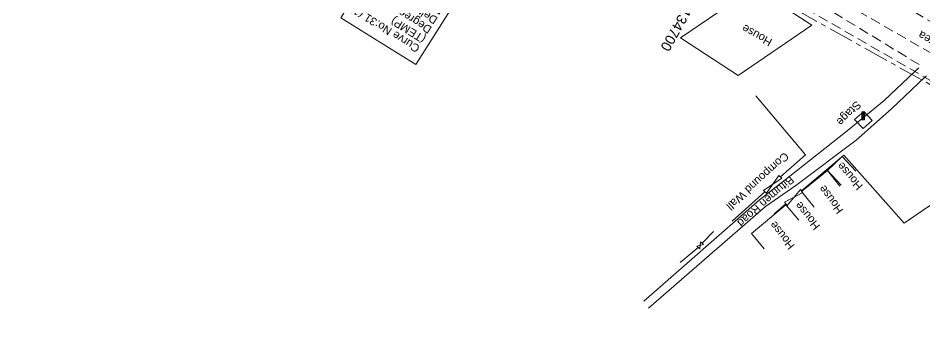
# Model space of a CAD drawing. Header units: metres. Extents: x 560405 to 1249476, y 3385111 to 6787087.
# Drawn here: x 624607.2 to 624833.8, y 3393283.7 to 3393365.7 of the extents above; entities that cross this region are included whole.
import ezdxf

# ---------------------------------------------------------------- set-up
doc = ezdxf.new("R2010")
doc.units = ezdxf.units.M
doc.header["$MEASUREMENT"] = 0
doc.linetypes.add('CENTER', pattern=[2, 1.25, -0.25, 0.25, -0.25])
doc.linetypes.add('DASHED', pattern=[0.75, 0.5, -0.25])
for name, color, linetype, lineweight in [('CANAL TOP', 5, 'Continuous', 0), ('Compound Wall', 7, 'Continuous', 13), ('Existing Railway Boundary', 7, 'CENTER', 0), ('Gate', 7, 'Continuous', 13), ('Proposed Chainage', 10, 'Continuous', 0), ('Residential Building Pucca', 7, 'Continuous', 13), ('Stage', 7, 'Continuous', 13), ('Subroad Edge', 34, 'Continuous', 0), ('Text', 7, 'Continuous', 0), ('Water Valve', 7, 'Continuous', 0)]:
    doc.layers.add(name, color=color, linetype=linetype, lineweight=lineweight)
doc.layers.add('OP-3 CH UP', color=7, linetype='Continuous')
doc.layers.add('PROPOSED ROADS', color=10, linetype='DASHED')
doc.styles.add('ARIAL', font='arial.ttf')
doc.styles.get("Standard").update_dxf_attribs({"font": 'arial.ttf'})
doc.styles.add('Style-Arial', font='arial.ttf')

# ---------------------------------------------------------------- blocks, each defined once
blk = doc.blocks.new('GT')
at = {"layer": 'Gate'}
for p, q in [((-0.5, -0.5), (-0.5, 0.5)), ((-0.5, 0.5), (0.5, -0.5)), ((0.5, 0.5), (0.5, -0.5))]:
    blk.add_line(p, q, dxfattribs=at)
at = {"layer": 'Gate', "flags": 128}
blk.add_lwpolyline([(0.5, 0.5), (-0.5, -0.5)], dxfattribs=at)
blk = doc.blocks.new('AV')
at = {"layer": 'Water Valve'}
h = blk.add_hatch(dxfattribs=at)
h.set_pattern_fill('DASH', color=0, style=0, pattern_type=2)
h.set_pattern_definition([(0, (-371980.87657, -1702757.81662), (0.15875, 0.15875), [0.15875, -0.15875])])
h.paths.add_polyline_path([(-0.31, 0), (0.31, 0), (0.31, 1.49), (0.08, 1.49), (0.08, 1.66, -0.414214), (0.15, 1.73), (0.23, 1.73, 0.375232), (0.3, 1.81), (0.3, 1.91, 0.414214), (0.23, 1.99), (-0.23, 1.99, 0.390059), (-0.3, 1.91), (-0.3, 1.81, 0.412374), (-0.23, 1.73), (-0.15, 1.73, -0.414214), (-0.08, 1.66), (-0.08, 1.49), (-0.31, 1.49)])
at = {"layer": 'Water Valve', "flags": 128}
for points in [[(0.08, 1.66), (0.08, 1.49), (0.31, 1.49), (0.31, 0), (-0.31, 0), (-0.31, 1.49), (-0.08, 1.49), (-0.08, 1.66)], [(-0.3, 1.81), (-0.3, 1.91)], [(-0.23, 1.99), (-0.23, 1.99), (0.23, 1.99)], [(-0.15, 1.73), (-0.23, 1.73), (-0.23, 1.73)], [(0.23, 1.73), (0.15, 1.73)], [(0.3, 1.91), (0.3, 1.81)]]:
    blk.add_lwpolyline(points, dxfattribs=at)
at = {"layer": 'Water Valve'}
for centre, radius, start, end in [((-0.22, 1.91), 0.0787, 92.3826, 177.6174), ((-0.23, 1.81), 0.0751, 179.82, 270.18), ((-0.15, 1.66), 0.0753, 0, 90), ((0.15, 1.66), 0.0753, 90, 180), ((0.23, 1.91), 0.0753, 0, 90), ((0.22, 1.81), 0.081, 273.8646, 356.1354)]:
    blk.add_arc(centre, radius, start, end, dxfattribs=at)

msp = doc.modelspace()

# ---------------------------------------------------------------- linework, layer by layer
at = {"layer": 'CANAL TOP', "lineweight": 13}
msp.add_lwpolyline([(624706.5908, 3393354.0363), (624687.8303, 3393365.7741), (624700.2276, 3393385.4541), (624718.9881, 3393373.7162)], close=True, dxfattribs=at)
at = {"layer": 'Compound Wall', "lineweight": 20, "flags": 128}
for points in [[(624797.7041, 3393325.9538), (624803.935, 3393331.4459), (624791.5672, 3393346.2341)], [(624802.9948, 3393322.4514), (624813.5261, 3393331.3679), (624828.613, 3393314.3923), (624847.6551, 3393327.4032)], [(624785.6176, 3393314.8787), (624793.8408, 3393322.2135)], [(624796.144, 3393316.6903), (624799.0451, 3393319.2027), (624799.056, 3393319.2117)], [(624778.1126, 3393309.3758), (624781.0007, 3393312.2847)], [(624772.6391, 3393304.5221), (624777.1563, 3393308.2987)]]:
    msp.add_lwpolyline(points, dxfattribs=at)
at = {"layer": 'Compound Wall', "flags": 128}
for points in [[(624797.7041, 3393325.9538), (624803.935, 3393331.4459), (624791.5672, 3393346.2341)], [(624802.9948, 3393322.4514), (624813.5261, 3393331.3679), (624828.613, 3393314.3923), (624847.6551, 3393327.4032)], [(624785.6176, 3393314.8787), (624793.8408, 3393322.2135)], [(624796.144, 3393316.6903), (624799.0451, 3393319.2027), (624799.056, 3393319.2117)], [(624778.1126, 3393309.3758), (624781.0007, 3393312.2847)], [(624772.6391, 3393304.5221), (624777.1563, 3393308.2987)]]:
    msp.add_lwpolyline(points, dxfattribs=at)
at = {"layer": 'Existing Railway Boundary', "color": 36, "lineweight": 20, "ltscale": 5, "flags": 128}
msp.add_lwpolyline([(628955.3903, 3390792.7231), (628931.5933, 3390806.5004), (628894.0251, 3390836.9955), (628805.3605, 3390890.9758), (628763.1272, 3390916.9343), (628721.4077, 3390942.8333), (628634.7683, 3390998.5313), (628587.091, 3391026.3426), (628541.4721, 3391053.7252), (628498.5869, 3391079.4164), (628461.1936, 3391101.0466), (628391.2271, 3391146.4682), (628362.6237, 3391162.4973), (628324.6397, 3391185.7049), (628291.5767, 3391211.6933), (628254.0781, 3391235.9403), (628157.3612, 3391308.2767), (628174.1002, 3391326.9143), (628137.357, 3391356.9761), (627964.1476, 3391459.1923), (627842.8937, 3391531.9115), (627628.8138, 3391662.2153), (627542.6631, 3391714.392), (627424.9352, 3391785.3705), (627222.9648, 3391909.2736), (627204.5725, 3391920.6394), (627188.744, 3391930.1784), (627172.9334, 3391939.7064), (627156.2431, 3391949.7674), (627139.5672, 3391959.8197), (627123.601, 3391969.4113), (627107.6038, 3391979.0215), (627094.8626, 3391986.7123), (627082.1497, 3391994.3859), (627065.7488, 3392004.2586), (627049.3375, 3392014.1375), (627032.6946, 3392024.1476), (627016.0309, 3392034.1701), (627000.4204, 3392043.5941), (626984.8329, 3392053.004), (626968.8891, 3392062.6064), (626952.9363, 3392072.2142), (626935.7844, 3392082.5282), (626918.6205, 3392092.8492), (626911.6028, 3392097.0645), (626893.0809, 3392108.2246), (626874.5706, 3392119.3777), (626856.2268, 3392130.4336), (626837.8855, 3392141.4881), (626820.3864, 3392152.0274), (626802.8816, 3392162.57), (626783.4724, 3392174.252), (626764.0577, 3392185.9374), (626746.1558, 3392196.7119), (626728.2543, 3392207.4863), (626707.0601, 3392220.2572), (626685.8746, 3392233.0229), (626648.9408, 3392255.2553), (626610.6712, 3392278.2676), (626591.3871, 3392289.8865), (626572.1184, 3392301.4961), (626553.8402, 3392312.4904), (626535.5663, 3392323.4823), (626522.8303, 3392331.1061), (626502.0043, 3392343.7024), (626484.7028, 3392354.0807), (626467.0127, 3392364.7717), (626449.2849, 3392375.4221), (626424.442, 3392390.2653), (626407.8647, 3392400.3136), (626390.2843, 3392410.9836), (626378.1904, 3392418.1073), (626367.3819, 3392424.6782), (626356.7585, 3392431.1355), (626339.0548, 3392441.7126), (626324.6325, 3392450.4845), (626311.6182, 3392458.3129), (626290.6128, 3392470.9931), (626276.2418, 3392479.6446), (626252.5581, 3392493.9648), (626233.8146, 3392505.2467), (626215.0541, 3392516.5389), (626191.0882, 3392530.9577), (626167.1186, 3392545.3787), (626148.2508, 3392556.7397), (626129.3895, 3392568.0967), (626109.0676, 3392580.3241), (626088.7404, 3392592.5546), (626063.7846, 3392607.5962), (626038.8416, 3392622.63), (626017.6425, 3392635.4182), (625996.4509, 3392648.2016), (625974.9359, 3392661.1602), (625952.8751, 3392674.4888), (625933.5372, 3392686.1045), (625914.159, 3392697.7444), (625896.1455, 3392708.6148), (625885.6622, 3392714.935), (625875.1898, 3392721.2486), (625871.6088, 3392723.3979), (625854.6293, 3392733.6202), (625837.6636, 3392743.8342), (625819.8659, 3392754.5631), (625802.0927, 3392765.2772), (625784.0738, 3392776.0974), (625766.0279, 3392786.9338), (625747.7802, 3392797.9258), (625729.6331, 3392808.8567), (625710.0131, 3392820.4001), (625690.2406, 3392832.0331), (625670.5571, 3392843.8213), (625650.9098, 3392855.5881), (625631.8821, 3392867.0602), (625612.8815, 3392878.5159), (625595.4116, 3392889.057), (625577.9617, 3392899.586), (625560.977, 3392909.7984), (625543.9665, 3392920.0263), (625527.0929, 3392930.2025), (625510.2317, 3392940.3713), (625492.2072, 3392951.2501), (625474.1887, 3392962.1253), (625459.4135, 3392971.0439), (625444.6385, 3392979.9623), (625429.7392, 3392988.9655), (625414.8651, 3392997.9534), (625398.0894, 3393008.048), (625381.2878, 3393018.1581), (625364.4876, 3393028.2943), (625347.6668, 3393038.4431), (625341.4954, 3393042.1962), (625336.6811, 3393045.1488), (625324.9758, 3393052.1854), (625313.1706, 3393059.282), (625305.1662, 3393064.122), (625297.2032, 3393068.9372), (625281.7488, 3393078.2354), (625266.3027, 3393087.5539), (625250.5827, 3393097.0002), (625234.8576, 3393106.4748), (625220.9629, 3393114.8441), (625207.0756, 3393123.2089), (625191.9734, 3393132.2824), (625166.0786, 3393147.7733), (625153.4581, 3393156.0581), (625151.114, 3393150.7018), (625147.8866, 3393153.7551), (625116.7003, 3393173.3287), (625093.3281, 3393188.0041), (625071.1556, 3393203.0477), (625055.7157, 3393212.8225), (625027.3997, 3393228.6096), (625007.6825, 3393240.5669), (624979.825, 3393257.4607), (624954.8894, 3393272.5826), (624917.8619, 3393296.9088), (624917.926, 3393297.7354), (624854.2544, 3393338.3806), (624790.1714, 3393374.1107), (624761.6212, 3393391.1947), (624742.8731, 3393402.4132), (624713.9783, 3393419.7034), (624678.9617, 3393441.6196), (624667.4095, 3393431.6005), (624566.1173, 3393492.8402), (624519.8878, 3393520.9391), (624450.2813, 3393561.7296), (624447.0221, 3393556.3381), (624253.5789, 3393673.1377), (624021.9727, 3393812.2493)], dxfattribs=at)
at = {"layer": 'OP-3 CH UP', "color": 40, "lineweight": 9, "true_color": 0xf8d731}
for radius in [8763.3902, 8182.5236, 7294.1209]:
    msp.add_circle((624059.7714, 3393874.4188), radius, dxfattribs=at)
at = {"layer": 'PROPOSED ROADS', "color": 1, "linetype": 'DASHED', "lineweight": 13, "ltscale": 5, "flags": 128}
for points in [[(625362.5904, 3393087.4977, -0.41419569), (625354.3556, 3393085.452), (625336.5918, 3393096.1452, 0.41421379), (625309.1422, 3393089.3249), (625308.5242, 3393088.2982, -0.41512004), (625287.8972, 3393083.2069), (624857.5286, 3393344.0904), (624737.8937, 3393413.2009), (624680.111, 3393446.7487, 0.09685444), (624673.3444, 3393447.4888, 0.12951921), (624667.4268, 3393445.6531, -0.23575218), (624657.6538, 3393447.1749)], [(625583.4746, 3392898.337), (625271.7331, 3393085.9913, -0.00103844), (625270.0635, 3393087.0012), (624854.4724, 3393338.9267), (624734.8211, 3393408.0466), (624681.6554, 3393440.4483)]]:
    msp.add_lwpolyline(points, format="xyb", dxfattribs=at)
at = {"layer": 'Residential Building Pucca', "flags": 128}
for points in [[(624812.8504, 3393323.9003), (624809.4273, 3393327.5433), (624813.1196, 3393331.0126), (624816.5426, 3393327.3695)], [(624812.8504, 3393323.9003), (624809.4273, 3393327.5433), (624813.1196, 3393331.0126), (624816.5426, 3393327.3695)], [(624806.1538, 3393318.4101), (624802.9898, 3393322.2802), (624809.4273, 3393327.5433), (624812.5914, 3393323.6732)], [(624806.1538, 3393318.4101), (624802.9898, 3393322.2802), (624809.4273, 3393327.5433), (624812.5914, 3393323.6732)], [(624793.6566, 3393307.926), (624790.4471, 3393311.7586), (624799.0903, 3393318.9965), (624802.2998, 3393315.1639)]]:
    msp.add_lwpolyline(points, dxfattribs=at)
at = {"layer": 'Residential Building Pucca'}
msp.add_3dface([(624791.1233, 3393373.3463), (624805.5269, 3393363.8746), (624787.1724, 3393351.271), (624772.7625, 3393360.747)], dxfattribs=at)
msp.add_3dface([(624791.1233, 3393373.3463), (624805.5269, 3393363.8746), (624787.1724, 3393351.271), (624772.7625, 3393360.747)], dxfattribs=at)
at = {"layer": 'Stage'}
msp.add_3dface([(624820.6275, 3393340.0734), (624818.3588, 3393338.0172), (624816.2558, 3393340.2709), (624818.5245, 3393342.327)], dxfattribs=at)
at = {"layer": 'Subroad Edge', "color": 3, "linetype": 'DASHED', "lineweight": 18, "ltscale": 5, "flags": 128}
for points in [[(624434.423, 3393599.5316), (624499.891, 3393563.8795), (624531.0563, 3393545.2091), (624531.7166, 3393546.3297), (624552.0748, 3393533.8566), (624575.0138, 3393519.9814), (624594.6073, 3393508.0575), (624625.9654, 3393488.0793), (624655.0435, 3393470.9149), (624683.2353, 3393453.7682), (624700.804, 3393443.474), (624718.7444, 3393432.972), (624748.1556, 3393416.2046), (624773.6848, 3393401.6068), (624794.7454, 3393389.2574), (624819.1026, 3393374.53), (624837.1763, 3393363.611), (624840.1539, 3393361.8634), (624860.2448, 3393349.7398)], [(624431.0059, 3393593.4001), (624492.3045, 3393557.5486), (624525.4984, 3393539.5817), (624547.1899, 3393526.352), (624570.823, 3393512.2484), (624590.4721, 3393500.1531), (624623.0796, 3393480.3473), (624650.3819, 3393464.8068), (624678.1912, 3393446.0114), (624695.1433, 3393434.2632), (624715.0897, 3393422.7473), (624742.8104, 3393407.0263), (624767.7598, 3393392.7562), (624789.7032, 3393379.7859), (624813.0601, 3393365.8299), (624832.8313, 3393353.7523), (624831.306, 3393352.3094)], [(624853.2522, 3393341.6902), (624835.4046, 3393352.3955), (624833.7984, 3393350.8696)]]:
    msp.add_lwpolyline(points, dxfattribs=at)
at = {"layer": 'Subroad Edge', "lineweight": 15, "flags": 128}
for points in [[(624831.3127, 3393352.3159), (624823.6529, 3393345.0702), (624814.3617, 3393337.4593), (624799.6565, 3393325.7908), (624792.5164, 3393320.2339), (624763.5802, 3393294.879)], [(624833.7984, 3393350.8696), (624825.45, 3393342.9393), (624816.6133, 3393335.1455), (624801.5412, 3393323.8083), (624794.0119, 3393318.5762), (624764.7068, 3393293.1373)]]:
    msp.add_lwpolyline(points, dxfattribs=at)

# ---------------------------------------------------------------- block references
at = {"layer": 'Gate', "yscale": 0.9997814889063974}
for p, xscale, zscale, rotation in [((624795.7724, 3393324.0836), 5.377315235097806, 2.31865051960513, 44.27582232856045), ((624795.7724, 3393324.0836), 5.377315235097806, 2.31865051960513, 44.27582232856045), ((624801.0311, 3393320.8274), 5.103608354542751, 2.258869885473681, 39.27582232983188), ((624801.0311, 3393320.8274), 5.103608354542751, 2.258869885473681, 39.27582232983188), ((624777.6344, 3393308.8373), 1.440387797090611, 1.200030439771365, 48.27582233159595), ((624777.6344, 3393308.8373), 1.440387797090611, 1.200030439771365, 48.27582233159595)]:
    msp.add_blockref('GT', p, dxfattribs=dict(at, xscale=xscale, zscale=zscale, rotation=rotation))
at = {"layer": 'Water Valve'}
msp.add_blockref('AV', (624818.3741, 3393340.2199), dxfattribs=at)

# ---------------------------------------------------------------- texts
at = {"layer": 'CANAL TOP', "lineweight": 0, "insert": (624716.7256, 3393372.8638), "char_height": 2, "width": 22.302657, "attachment_point": 7, "rotation": 148, "line_spacing_factor": 0.84, "style": 'ARIAL'}
msp.add_mtext('Curve No:31 (1) (TEMP)\\PDegree: 2.91%%D\\PDelta:  4%%D36\'42"\\PRadius: 600.0m\\PTL: 20.817m\\PCL: 40.093m', dxfattribs=at)
at = {"layer": 'Proposed Chainage', "color": 1, "lineweight": 0, "insert": (624777.8178, 3393373.9804), "char_height": 2.5, "attachment_point": 4, "rotation": 240.745233, "line_spacing_factor": 0.6, "style": 'Style-Arial'}
msp.add_mtext('CH: 134700', dxfattribs=at)
at = {"layer": 'Subroad Edge', "style": 'ARIAL'}
msp.add_text('Bitumen Road', height=2, rotation=220.960324, dxfattribs=at).set_placement((624800.0521, 3393326.3756))
at = {"layer": 'Text', "style": 'ARIAL'}
for s, rotation, p in [('House', 150.816429, (624795.8445, 3393360.2449)), ('Stage', 225.575068, (624816.6711, 3393345.1307)), ('Compound Wall', 222.286083, (624798.7136, 3393332.2668)), ('House', 130.887183, (624818.4264, 3393323.733))]:
    msp.add_text(s, height=2, rotation=rotation, dxfattribs=at).set_placement(p)
at = {"layer": 'Text'}
for s, rotation, p in [('House', 150.816429, (624795.8445, 3393360.2449)), ('Stage', 225.575068, (624816.6711, 3393345.1307)), ('Compound Wall', 222.286083, (624798.7136, 3393332.2668)), ('House', 126.740447, (624813.5377, 3393317.6429)), ('House', 128.982656, (624807.7543, 3393313.7052)), ('House', 128.550628, (624801.3856, 3393308.783))]:
    msp.add_text(s, height=2, rotation=rotation, dxfattribs=at).set_placement(p)
at = {"layer": 'Text', "color": 3, "lineweight": 18, "style": 'ARIAL'}
msp.add_text('Truck Loading Area', height=2, rotation=147.54893, dxfattribs=at).set_placement((624853.4647, 3393349.4814))

doc.saveas('drawing.dxf')
